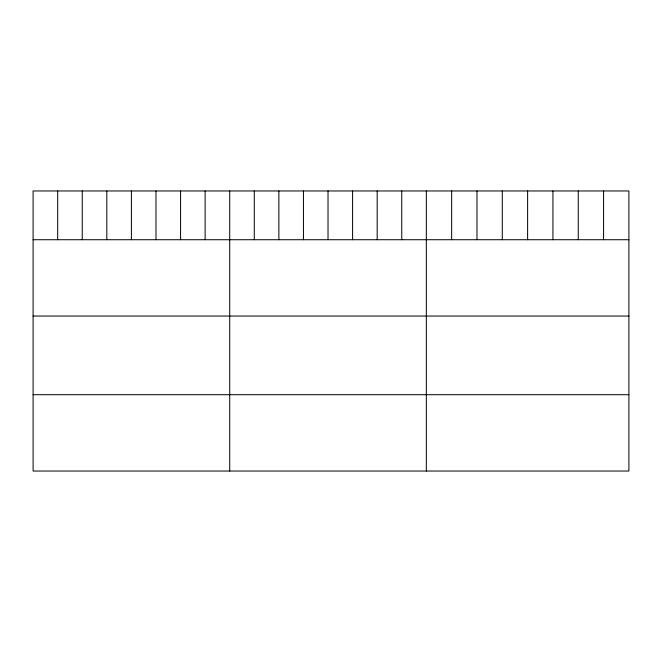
<?xml version="1.0" encoding="UTF-8"?>
<svg xmlns="http://www.w3.org/2000/svg" width="662" height="662" viewBox="0 0 662 662"><rect width="100%" height="100%" fill="white"/><g stroke="black" fill="none" stroke-linecap="round" stroke-linejoin="round"><path stroke-width="0.99" d="M628.9 239.718L628.9 471.038L33.1 471.038L33.1 190.962L628.9 190.962L628.9 239.718L33.1 239.718M33.1 316.055L628.9 316.055M33.1 394.701L628.9 394.701M603.578 190.962L603.578 239.718M578.257 190.962L578.257 239.718M552.936 190.962L552.936 239.718M527.614 190.962L527.614 239.718M502.293 190.962L502.293 239.718M476.971 190.962L476.971 239.718M451.649 190.962L451.649 239.718M426.328 190.962L426.328 471.038M401.751 190.962L401.751 239.718M377.175 190.962L377.175 239.718M352.598 190.962L352.598 239.718M328.021 190.962L328.021 239.718M303.444 190.962L303.444 239.718M278.868 190.962L278.868 239.718M254.291 190.962L254.291 239.718M229.714 190.962L229.714 471.038M205.137 190.962L205.137 239.718M180.56 190.962L180.56 239.718M155.984 190.962L155.984 239.718M131.407 190.962L131.407 239.718M106.83 190.962L106.83 239.718M82.254 190.962L82.254 239.718M57.677 190.962L57.677 239.718"/></g></svg>
